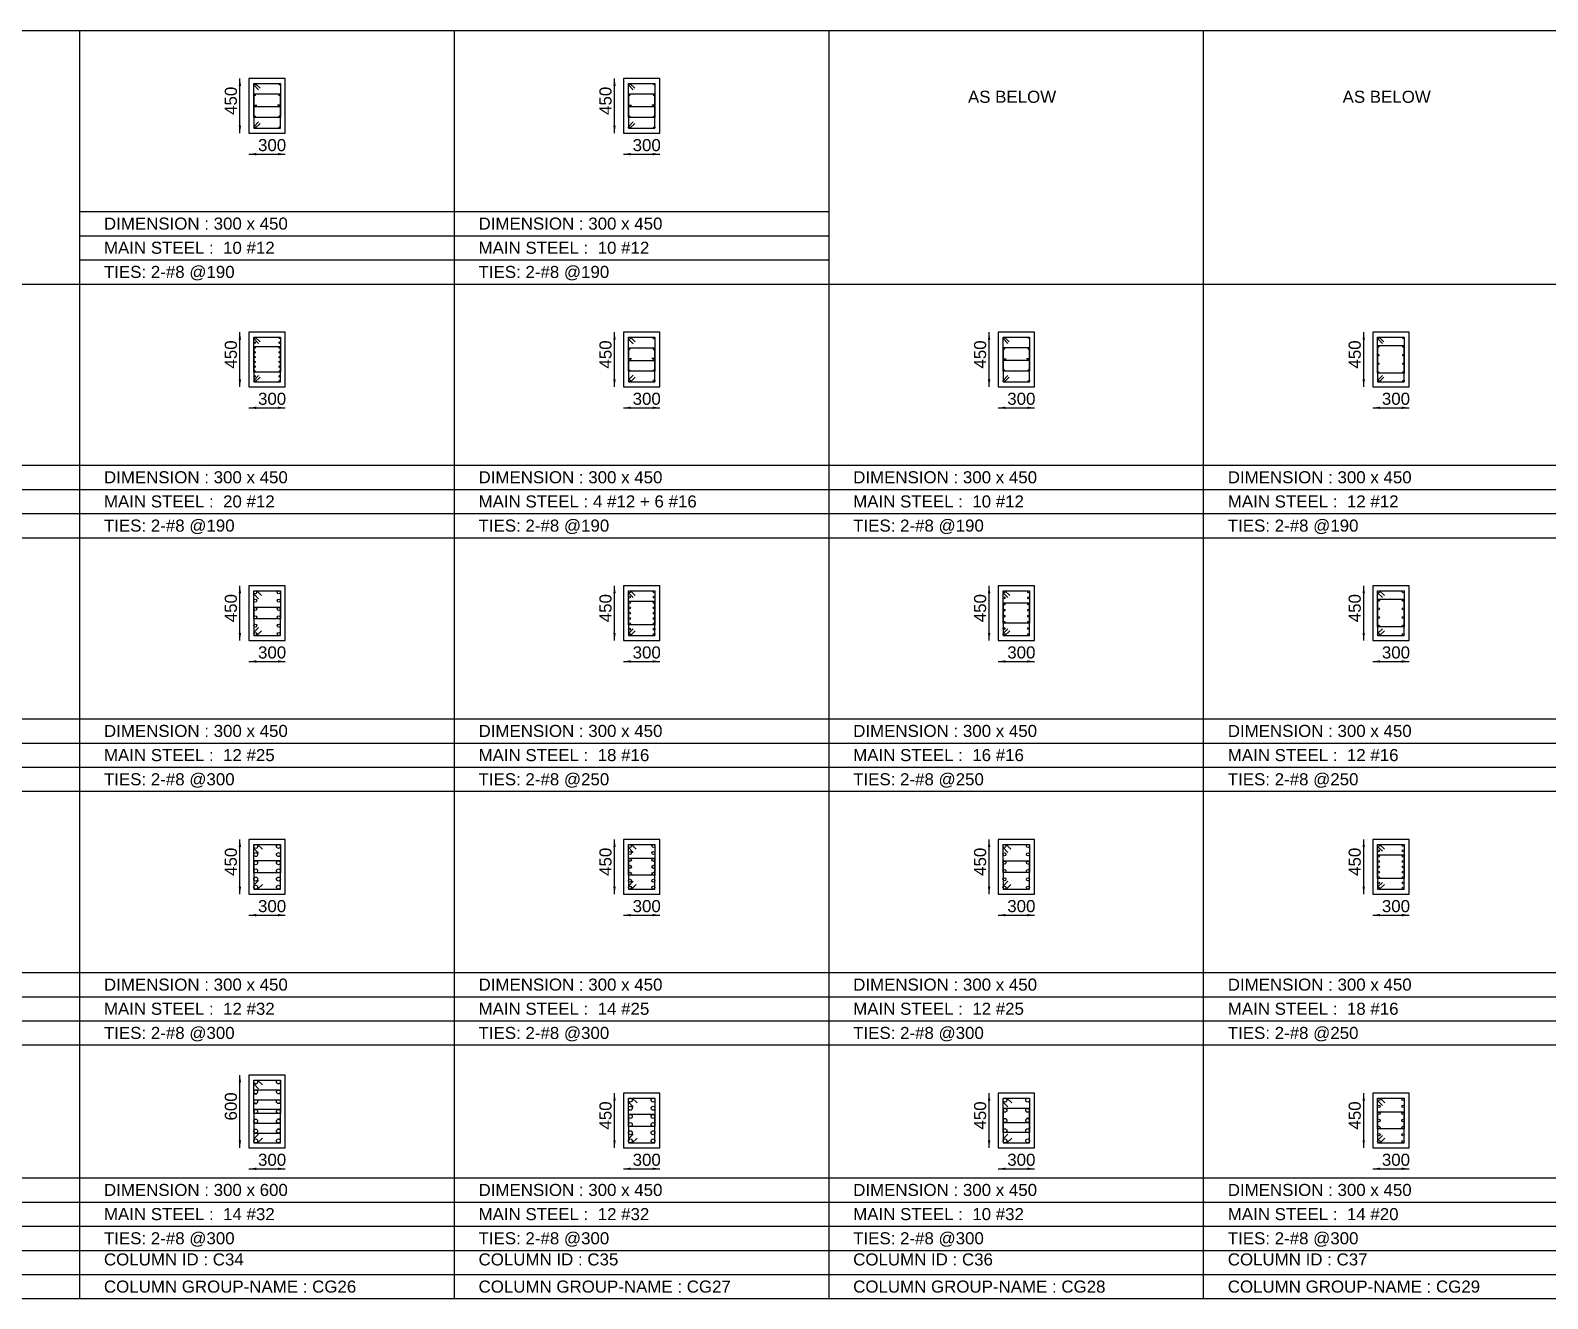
# Model space of a CAD drawing. Extents: x 28 to 264, y -211 to 74.
# Drawn here: x 108.47 to 121.02, y 62.88 to 73.38 of the extents above; entities that cross this region are included whole.
import ezdxf

# ---------------------------------------------------------------- set-up
doc = ezdxf.new("R2010")
doc.units = 0
for name, color, linetype in [('Border', 7, 'CONTINUOUS'), ('Column_Group_Name', 3, 'CONTINUOUS'), ('Column_ID', 4, 'CONTINUOUS'), ('ColumnBars', 1, 'CONTINUOUS'), ('ColumnBars1', 1, 'CONTINUOUS'), ('ColumnCrossSection', 7, 'CONTINUOUS'), ('Dim_All', 7, 'CONTINUOUS'), ('Dimensions', 7, 'CONTINUOUS'), ('Links', 2, 'CONTINUOUS'), ('MainSteel', 1, 'CONTINUOUS'), ('Text_AsBelow', 7, 'CONTINUOUS')]:
    doc.layers.add(name, color=color, linetype=linetype)
doc.styles.add('STRUDS_Arial', font='ARIAL.TTF', dxfattribs={"height": 0.04})

msp = doc.modelspace()

# ---------------------------------------------------------------- linework, layer by layer
at = {"layer": 'Border'}
for p, q in [((105.778, 73.38), (108.878, 73.38)), ((108.878, 71.28), (108.878, 73.38)), ((108.878, 71.28), (108.878, 73.38)), ((108.878, 73.38), (111.978, 73.38)), ((111.978, 71.28), (111.978, 73.38)), ((111.978, 71.28), (111.978, 73.38)), ((111.978, 73.38), (115.078, 73.38)), ((115.078, 71.28), (115.078, 73.38)), ((115.078, 71.28), (115.078, 73.38)), ((115.078, 73.38), (118.178, 73.38)), ((118.178, 71.28), (118.178, 73.38)), ((118.178, 71.28), (118.178, 73.38)), ((118.178, 73.38), (121.278, 73.38)), ((108.878, 71.88), (111.978, 71.88)), ((111.978, 71.88), (115.078, 71.88)), ((108.878, 71.68), (111.978, 71.68)), ((111.978, 71.68), (115.078, 71.68)), ((108.878, 71.48), (111.978, 71.48)), ((111.978, 71.48), (115.078, 71.48)), ((105.778, 71.28), (108.878, 71.28)), ((108.878, 69.18), (108.878, 71.28)), ((108.878, 69.18), (108.878, 71.28)), ((108.878, 71.28), (111.978, 71.28)), ((108.878, 71.28), (111.978, 71.28)), ((111.978, 69.18), (111.978, 71.28)), ((111.978, 69.18), (111.978, 71.28)), ((111.978, 71.28), (115.078, 71.28)), ((111.978, 71.28), (115.078, 71.28)), ((115.078, 69.18), (115.078, 71.28)), ((115.078, 69.18), (115.078, 71.28)), ((115.078, 71.28), (118.178, 71.28)), ((118.178, 69.18), (118.178, 71.28)), ((118.178, 69.18), (118.178, 71.28)), ((118.178, 71.28), (121.278, 71.28)), ((105.778, 69.78), (108.878, 69.78)), ((108.878, 69.78), (111.978, 69.78)), ((111.978, 69.78), (115.078, 69.78)), ((115.078, 69.78), (118.178, 69.78)), ((118.178, 69.78), (121.278, 69.78)), ((105.778, 69.58), (108.878, 69.58)), ((108.878, 69.58), (111.978, 69.58)), ((111.978, 69.58), (115.078, 69.58)), ((115.078, 69.58), (118.178, 69.58)), ((118.178, 69.58), (121.278, 69.58)), ((105.778, 69.38), (108.878, 69.38)), ((108.878, 69.38), (111.978, 69.38)), ((111.978, 69.38), (115.078, 69.38)), ((115.078, 69.38), (118.178, 69.38)), ((118.178, 69.38), (121.278, 69.38)), ((105.778, 69.18), (108.878, 69.18)), ((105.778, 69.18), (108.878, 69.18)), ((108.878, 67.08), (108.878, 69.18)), ((108.878, 67.08), (108.878, 69.18)), ((108.878, 69.18), (111.978, 69.18)), ((108.878, 69.18), (111.978, 69.18)), ((111.978, 67.08), (111.978, 69.18)), ((111.978, 67.08), (111.978, 69.18)), ((111.978, 69.18), (115.078, 69.18)), ((111.978, 69.18), (115.078, 69.18)), ((115.078, 67.08), (115.078, 69.18)), ((115.078, 67.08), (115.078, 69.18)), ((115.078, 69.18), (118.178, 69.18)), ((115.078, 69.18), (118.178, 69.18)), ((118.178, 67.08), (118.178, 69.18)), ((118.178, 67.08), (118.178, 69.18)), ((118.178, 69.18), (121.278, 69.18)), ((118.178, 69.18), (121.278, 69.18)), ((105.778, 67.68), (108.878, 67.68)), ((108.878, 67.68), (111.978, 67.68)), ((111.978, 67.68), (115.078, 67.68)), ((115.078, 67.68), (118.178, 67.68)), ((118.178, 67.68), (121.278, 67.68)), ((105.778, 67.48), (108.878, 67.48)), ((108.878, 67.48), (111.978, 67.48)), ((111.978, 67.48), (115.078, 67.48)), ((115.078, 67.48), (118.178, 67.48)), ((118.178, 67.48), (121.278, 67.48)), ((105.778, 67.28), (108.878, 67.28)), ((108.878, 67.28), (111.978, 67.28)), ((111.978, 67.28), (115.078, 67.28)), ((115.078, 67.28), (118.178, 67.28)), ((118.178, 67.28), (121.278, 67.28)), ((105.778, 67.08), (108.878, 67.08)), ((105.778, 67.08), (108.878, 67.08)), ((108.878, 64.98), (108.878, 67.08)), ((108.878, 64.98), (108.878, 67.08)), ((108.878, 67.08), (111.978, 67.08)), ((108.878, 67.08), (111.978, 67.08)), ((111.978, 64.98), (111.978, 67.08)), ((111.978, 64.98), (111.978, 67.08)), ((111.978, 67.08), (115.078, 67.08)), ((111.978, 67.08), (115.078, 67.08)), ((115.078, 64.98), (115.078, 67.08)), ((115.078, 64.98), (115.078, 67.08)), ((115.078, 67.08), (118.178, 67.08)), ((115.078, 67.08), (118.178, 67.08)), ((118.178, 64.98), (118.178, 67.08)), ((118.178, 64.98), (118.178, 67.08)), ((118.178, 67.08), (121.278, 67.08)), ((118.178, 67.08), (121.278, 67.08)), ((105.778, 65.58), (108.878, 65.58)), ((108.878, 65.58), (111.978, 65.58)), ((111.978, 65.58), (115.078, 65.58)), ((115.078, 65.58), (118.178, 65.58)), ((118.178, 65.58), (121.278, 65.58)), ((105.778, 65.38), (108.878, 65.38)), ((108.878, 65.38), (111.978, 65.38)), ((111.978, 65.38), (115.078, 65.38)), ((115.078, 65.38), (118.178, 65.38)), ((118.178, 65.38), (121.278, 65.38)), ((105.778, 65.18), (108.878, 65.18)), ((108.878, 65.18), (111.978, 65.18)), ((111.978, 65.18), (115.078, 65.18)), ((115.078, 65.18), (118.178, 65.18)), ((118.178, 65.18), (121.278, 65.18)), ((105.778, 64.98), (108.878, 64.98)), ((105.778, 64.98), (108.878, 64.98)), ((108.878, 62.88), (108.878, 64.98)), ((108.878, 62.88), (108.878, 64.98)), ((108.878, 64.98), (111.978, 64.98)), ((108.878, 64.98), (111.978, 64.98)), ((111.978, 62.88), (111.978, 64.98)), ((111.978, 62.88), (111.978, 64.98)), ((111.978, 64.98), (115.078, 64.98)), ((111.978, 64.98), (115.078, 64.98)), ((115.078, 62.88), (115.078, 64.98)), ((115.078, 62.88), (115.078, 64.98)), ((115.078, 64.98), (118.178, 64.98)), ((115.078, 64.98), (118.178, 64.98)), ((118.178, 62.88), (118.178, 64.98)), ((118.178, 62.88), (118.178, 64.98)), ((118.178, 64.98), (121.278, 64.98)), ((118.178, 64.98), (121.278, 64.98)), ((105.778, 63.88), (108.878, 63.88)), ((108.878, 63.88), (111.978, 63.88)), ((111.978, 63.88), (115.078, 63.88)), ((115.078, 63.88), (118.178, 63.88)), ((118.178, 63.88), (121.278, 63.88)), ((105.778, 63.68), (108.878, 63.68)), ((108.878, 63.68), (111.978, 63.68)), ((111.978, 63.68), (115.078, 63.68)), ((115.078, 63.68), (118.178, 63.68)), ((118.178, 63.68), (121.278, 63.68)), ((105.778, 63.48), (108.878, 63.48)), ((108.878, 63.48), (111.978, 63.48)), ((111.978, 63.48), (115.078, 63.48)), ((115.078, 63.48), (118.178, 63.48)), ((118.178, 63.48), (121.278, 63.48)), ((105.778, 63.28), (108.878, 63.28)), ((108.878, 63.28), (111.978, 63.28)), ((111.978, 63.28), (115.078, 63.28)), ((115.078, 63.28), (118.178, 63.28)), ((118.178, 63.28), (121.278, 63.28)), ((105.778, 63.08), (108.878, 63.08)), ((108.878, 63.08), (111.978, 63.08)), ((111.978, 63.08), (115.078, 63.08)), ((115.078, 63.08), (118.178, 63.08)), ((118.178, 63.08), (121.278, 63.08)), ((105.778, 62.88), (108.878, 62.88)), ((108.878, 62.88), (111.978, 62.88)), ((111.978, 62.88), (115.078, 62.88)), ((115.078, 62.88), (118.178, 62.88)), ((118.178, 62.88), (121.278, 62.88))]:
    msp.add_line(p, q, dxfattribs=at)
at = {"layer": 'ColumnBars'}
for centre, radius in [((110.324, 72.934), 0.006), ((110.324, 72.8445), 0.006), ((110.532, 72.934), 0.006), ((110.532, 72.8445), 0.006), ((113.424, 72.934), 0.006), ((113.424, 72.8445), 0.006), ((113.632, 72.934), 0.006), ((113.632, 72.8445), 0.006), ((110.324, 72.755), 0.006), ((110.532, 72.755), 0.006), ((113.424, 72.755), 0.006), ((113.632, 72.755), 0.006), ((110.324, 72.6655), 0.006), ((110.324, 72.576), 0.006), ((110.532, 72.6655), 0.006), ((110.532, 72.576), 0.006), ((113.424, 72.6655), 0.006), ((113.424, 72.576), 0.006), ((113.632, 72.6655), 0.006), ((113.632, 72.576), 0.006), ((110.324, 70.834), 0.006), ((110.532, 70.834), 0.006), ((116.524, 70.834), 0.006), ((116.732, 70.834), 0.006), ((119.624, 70.834), 0.006), ((119.832, 70.834), 0.006), ((110.324, 70.7942), 0.006), ((110.324, 70.7544), 0.006), ((110.324, 70.7147), 0.006), ((110.532, 70.7942), 0.006), ((110.532, 70.7544), 0.006), ((110.532, 70.7147), 0.006), ((113.424, 70.7415), 0.006), ((113.63, 70.7415), 0.006), ((116.524, 70.7445), 0.006), ((116.732, 70.7445), 0.006), ((119.624, 70.7624), 0.006), ((119.624, 70.6908), 0.006), ((119.832, 70.7624), 0.006), ((119.832, 70.6908), 0.006), ((110.324, 70.6749), 0.006), ((110.324, 70.6351), 0.006), ((110.324, 70.5953), 0.006), ((110.532, 70.6749), 0.006), ((110.532, 70.6351), 0.006), ((110.532, 70.5953), 0.006), ((113.424, 70.5645), 0.006), ((113.63, 70.5645), 0.006), ((116.524, 70.655), 0.006), ((116.524, 70.5655), 0.006), ((116.732, 70.655), 0.006), ((116.732, 70.5655), 0.006), ((119.624, 70.6192), 0.006), ((119.832, 70.6192), 0.006), ((110.324, 70.5556), 0.006), ((110.324, 70.5158), 0.006), ((110.324, 70.476), 0.006), ((110.532, 70.5556), 0.006), ((110.532, 70.5158), 0.006), ((110.532, 70.476), 0.006), ((116.524, 70.476), 0.006), ((116.732, 70.476), 0.006), ((119.624, 70.5476), 0.006), ((119.624, 70.476), 0.006), ((119.832, 70.5476), 0.006), ((119.832, 70.476), 0.006), ((110.33, 68.7275), 0.0125), ((110.525, 68.7275), 0.0125), ((113.426, 68.732), 0.008), ((113.426, 68.6878), 0.008), ((113.63, 68.732), 0.008), ((113.63, 68.6878), 0.008), ((116.526, 68.732), 0.008), ((116.526, 68.6814), 0.008), ((116.73, 68.732), 0.008), ((116.73, 68.6814), 0.008), ((119.626, 68.732), 0.008), ((119.83, 68.732), 0.008), ((110.33, 68.6585), 0.0125), ((110.33, 68.5895), 0.0125), ((110.525, 68.6585), 0.0125), ((110.525, 68.5895), 0.0125), ((113.426, 68.6435), 0.008), ((113.426, 68.5993), 0.008), ((113.426, 68.555), 0.008), ((113.63, 68.6435), 0.008), ((113.63, 68.5993), 0.008), ((113.63, 68.555), 0.008), ((116.526, 68.6309), 0.008), ((116.526, 68.5803), 0.008), ((116.73, 68.6309), 0.008), ((116.73, 68.5803), 0.008), ((119.626, 68.6612), 0.008), ((119.626, 68.5904), 0.008), ((119.83, 68.6612), 0.008), ((119.83, 68.5904), 0.008), ((110.33, 68.5205), 0.0125), ((110.33, 68.4515), 0.0125), ((110.525, 68.5205), 0.0125), ((110.525, 68.4515), 0.0125), ((113.426, 68.5107), 0.008), ((113.426, 68.4665), 0.008), ((113.426, 68.4222), 0.008), ((113.63, 68.5107), 0.008), ((113.63, 68.4665), 0.008), ((113.63, 68.4222), 0.008), ((116.526, 68.5297), 0.008), ((116.526, 68.4791), 0.008), ((116.526, 68.4286), 0.008), ((116.73, 68.5297), 0.008), ((116.73, 68.4791), 0.008), ((116.73, 68.4286), 0.008), ((119.626, 68.5196), 0.008), ((119.626, 68.4488), 0.008), ((119.83, 68.5196), 0.008), ((119.83, 68.4488), 0.008), ((110.33, 68.3825), 0.0125), ((110.525, 68.3825), 0.0125), ((113.426, 68.378), 0.008), ((113.63, 68.378), 0.008), ((116.526, 68.378), 0.008), ((116.73, 68.378), 0.008), ((119.626, 68.378), 0.008), ((119.83, 68.378), 0.008), ((110.334, 66.624), 0.016), ((110.334, 66.5564), 0.016), ((110.522, 66.624), 0.016), ((110.522, 66.5564), 0.016), ((113.43, 66.6275), 0.0125), ((113.43, 66.57), 0.0125), ((113.625, 66.6275), 0.0125), ((113.625, 66.57), 0.0125), ((116.53, 66.6275), 0.0125), ((116.53, 66.5585), 0.0125), ((116.725, 66.6275), 0.0125), ((116.725, 66.5585), 0.0125), ((119.626, 66.632), 0.008), ((119.626, 66.5878), 0.008), ((119.626, 66.5435), 0.008), ((119.83, 66.632), 0.008), ((119.83, 66.5878), 0.008), ((119.83, 66.5435), 0.008), ((110.334, 66.4888), 0.016), ((110.334, 66.4212), 0.016), ((110.522, 66.4888), 0.016), ((110.522, 66.4212), 0.016), ((113.43, 66.5125), 0.0125), ((113.43, 66.455), 0.0125), ((113.625, 66.5125), 0.0125), ((113.625, 66.455), 0.0125), ((116.53, 66.4895), 0.0125), ((116.53, 66.4205), 0.0125), ((116.725, 66.4895), 0.0125), ((116.725, 66.4205), 0.0125), ((119.626, 66.4993), 0.008), ((119.626, 66.455), 0.008), ((119.83, 66.4993), 0.008), ((119.83, 66.455), 0.008), ((110.334, 66.3536), 0.016), ((110.334, 66.286), 0.016), ((110.522, 66.3536), 0.016), ((110.522, 66.286), 0.016), ((113.43, 66.3975), 0.0125), ((113.43, 66.34), 0.0125), ((113.625, 66.3975), 0.0125), ((113.625, 66.34), 0.0125), ((116.53, 66.3515), 0.0125), ((116.725, 66.3515), 0.0125), ((119.626, 66.4108), 0.008), ((119.626, 66.3665), 0.008), ((119.626, 66.3223), 0.008), ((119.83, 66.4108), 0.008), ((119.83, 66.3665), 0.008), ((119.83, 66.3223), 0.008), ((113.43, 66.2825), 0.0125), ((113.625, 66.2825), 0.0125), ((116.53, 66.2825), 0.0125), ((116.725, 66.2825), 0.0125), ((119.626, 66.278), 0.008), ((119.83, 66.278), 0.008), ((110.334, 64.674), 0.016), ((110.522, 64.674), 0.016), ((110.334, 64.5927), 0.016), ((110.522, 64.5927), 0.016), ((113.434, 64.524), 0.016), ((113.622, 64.524), 0.016), ((116.534, 64.524), 0.016), ((116.722, 64.524), 0.016), ((119.628, 64.53), 0.01), ((119.828, 64.53), 0.01), ((110.334, 64.5113), 0.016), ((110.334, 64.43), 0.016), ((110.522, 64.5113), 0.016), ((110.522, 64.43), 0.016), ((113.434, 64.4564), 0.016), ((113.622, 64.4564), 0.016), ((116.534, 64.4395), 0.016), ((116.722, 64.4395), 0.016), ((119.628, 64.4717), 0.01), ((119.628, 64.4133), 0.01), ((119.828, 64.4717), 0.01), ((119.828, 64.4133), 0.01), ((110.334, 64.3487), 0.016), ((110.522, 64.3487), 0.016), ((113.434, 64.3888), 0.016), ((113.434, 64.3212), 0.016), ((113.622, 64.3888), 0.016), ((113.622, 64.3212), 0.016), ((116.534, 64.355), 0.016), ((116.722, 64.355), 0.016), ((119.628, 64.355), 0.01), ((119.628, 64.2967), 0.01), ((119.828, 64.355), 0.01), ((119.828, 64.2967), 0.01), ((110.334, 64.2673), 0.016), ((110.334, 64.186), 0.016), ((110.522, 64.2673), 0.016), ((110.522, 64.186), 0.016), ((113.434, 64.2536), 0.016), ((113.434, 64.186), 0.016), ((113.622, 64.2536), 0.016), ((113.622, 64.186), 0.016), ((116.534, 64.2705), 0.016), ((116.534, 64.186), 0.016), ((116.722, 64.2705), 0.016), ((116.722, 64.186), 0.016), ((119.628, 64.2383), 0.01), ((119.628, 64.18), 0.01), ((119.828, 64.2383), 0.01), ((119.828, 64.18), 0.01)]:
    msp.add_circle(centre, radius, dxfattribs=at)
at = {"layer": 'ColumnBars1'}
for centre in [(113.426, 70.832), (113.63, 70.832), (113.426, 70.655), (113.63, 70.655), (113.426, 70.478), (113.63, 70.478)]:
    msp.add_circle(centre, 0.008, dxfattribs=at)
at = {"layer": 'ColumnCrossSection'}
for p, q in [((110.578, 72.98), (110.278, 72.98)), ((110.278, 72.98), (110.278, 72.53)), ((110.578, 72.53), (110.578, 72.98)), ((113.678, 72.98), (113.378, 72.98)), ((113.378, 72.98), (113.378, 72.53)), ((113.678, 72.53), (113.678, 72.98)), ((110.278, 72.53), (110.578, 72.53)), ((113.378, 72.53), (113.678, 72.53)), ((110.578, 70.88), (110.278, 70.88)), ((110.278, 70.88), (110.278, 70.43)), ((110.578, 70.43), (110.578, 70.88)), ((113.678, 70.88), (113.378, 70.88)), ((113.378, 70.88), (113.378, 70.43)), ((113.678, 70.43), (113.678, 70.88)), ((116.778, 70.88), (116.478, 70.88)), ((116.478, 70.88), (116.478, 70.43)), ((116.778, 70.43), (116.778, 70.88)), ((119.878, 70.88), (119.578, 70.88)), ((119.578, 70.88), (119.578, 70.43)), ((119.878, 70.43), (119.878, 70.88)), ((110.278, 70.43), (110.578, 70.43)), ((113.378, 70.43), (113.678, 70.43)), ((116.478, 70.43), (116.778, 70.43)), ((119.578, 70.43), (119.878, 70.43)), ((110.578, 68.78), (110.278, 68.78)), ((110.278, 68.78), (110.278, 68.33)), ((110.578, 68.33), (110.578, 68.78)), ((113.678, 68.78), (113.378, 68.78)), ((113.378, 68.78), (113.378, 68.33)), ((113.678, 68.33), (113.678, 68.78)), ((116.778, 68.78), (116.478, 68.78)), ((116.478, 68.78), (116.478, 68.33)), ((116.778, 68.33), (116.778, 68.78)), ((119.878, 68.78), (119.578, 68.78)), ((119.578, 68.78), (119.578, 68.33)), ((119.878, 68.33), (119.878, 68.78)), ((110.278, 68.33), (110.578, 68.33)), ((113.378, 68.33), (113.678, 68.33)), ((116.478, 68.33), (116.778, 68.33)), ((119.578, 68.33), (119.878, 68.33)), ((110.578, 66.68), (110.278, 66.68)), ((110.278, 66.68), (110.278, 66.23)), ((110.578, 66.23), (110.578, 66.68)), ((113.678, 66.68), (113.378, 66.68)), ((113.378, 66.68), (113.378, 66.23)), ((113.678, 66.23), (113.678, 66.68)), ((116.778, 66.68), (116.478, 66.68)), ((116.478, 66.68), (116.478, 66.23)), ((116.778, 66.23), (116.778, 66.68)), ((119.878, 66.68), (119.578, 66.68)), ((119.578, 66.68), (119.578, 66.23)), ((119.878, 66.23), (119.878, 66.68)), ((110.278, 66.23), (110.578, 66.23)), ((113.378, 66.23), (113.678, 66.23)), ((116.478, 66.23), (116.778, 66.23)), ((119.578, 66.23), (119.878, 66.23)), ((110.578, 64.73), (110.278, 64.73)), ((110.278, 64.73), (110.278, 64.13)), ((110.578, 64.13), (110.578, 64.73)), ((113.678, 64.58), (113.378, 64.58)), ((113.378, 64.58), (113.378, 64.13)), ((113.678, 64.13), (113.678, 64.58)), ((116.778, 64.58), (116.478, 64.58)), ((116.478, 64.58), (116.478, 64.13)), ((116.778, 64.13), (116.778, 64.58)), ((119.878, 64.58), (119.578, 64.58)), ((119.578, 64.58), (119.578, 64.13)), ((119.878, 64.13), (119.878, 64.58)), ((110.278, 64.13), (110.578, 64.13)), ((113.378, 64.13), (113.678, 64.13)), ((116.478, 64.13), (116.778, 64.13)), ((119.578, 64.13), (119.878, 64.13))]:
    msp.add_line(p, q, dxfattribs=at)
at = {"layer": 'Dim_All'}
for p, q in [((110.203, 72.53), (110.203, 72.98)), ((113.303, 72.53), (113.303, 72.98)), ((110.278, 72.355), (110.578, 72.355)), ((113.378, 72.355), (113.678, 72.355)), ((110.203, 70.43), (110.203, 70.88)), ((113.303, 70.43), (113.303, 70.88)), ((116.403, 70.43), (116.403, 70.88)), ((119.503, 70.43), (119.503, 70.88)), ((110.278, 70.255), (110.578, 70.255)), ((113.378, 70.255), (113.678, 70.255)), ((116.478, 70.255), (116.778, 70.255)), ((119.578, 70.255), (119.878, 70.255)), ((110.203, 68.33), (110.203, 68.78)), ((113.303, 68.33), (113.303, 68.78)), ((116.403, 68.33), (116.403, 68.78)), ((119.503, 68.33), (119.503, 68.78)), ((110.278, 68.155), (110.578, 68.155)), ((113.378, 68.155), (113.678, 68.155)), ((116.478, 68.155), (116.778, 68.155)), ((119.578, 68.155), (119.878, 68.155)), ((110.203, 66.23), (110.203, 66.68)), ((113.303, 66.23), (113.303, 66.68)), ((116.403, 66.23), (116.403, 66.68)), ((119.503, 66.23), (119.503, 66.68)), ((110.278, 66.055), (110.578, 66.055)), ((113.378, 66.055), (113.678, 66.055)), ((116.478, 66.055), (116.778, 66.055)), ((119.578, 66.055), (119.878, 66.055)), ((110.203, 64.13), (110.203, 64.73)), ((113.303, 64.13), (113.303, 64.58)), ((116.403, 64.13), (116.403, 64.58)), ((119.503, 64.13), (119.503, 64.58)), ((110.278, 63.955), (110.578, 63.955)), ((113.378, 63.955), (113.678, 63.955)), ((116.478, 63.955), (116.778, 63.955)), ((119.578, 63.955), (119.878, 63.955))]:
    msp.add_line(p, q, dxfattribs=at)
at = {"layer": 'dim_all'}
for points in [[(110.203, 72.98), (110.193, 72.92), (110.203, 72.98), (110.213, 72.92)], [(113.303, 72.98), (113.293, 72.92), (113.303, 72.98), (113.313, 72.92)], [(110.203, 72.53), (110.193, 72.59), (110.203, 72.53), (110.213, 72.59)], [(113.303, 72.53), (113.293, 72.59), (113.303, 72.53), (113.313, 72.59)], [(110.278, 72.355), (110.338, 72.365), (110.278, 72.355), (110.338, 72.345)], [(110.578, 72.355), (110.518, 72.365), (110.578, 72.355), (110.518, 72.345)], [(113.378, 72.355), (113.438, 72.365), (113.378, 72.355), (113.438, 72.345)], [(113.678, 72.355), (113.618, 72.365), (113.678, 72.355), (113.618, 72.345)], [(110.203, 70.88), (110.193, 70.82), (110.203, 70.88), (110.213, 70.82)], [(113.303, 70.88), (113.293, 70.82), (113.303, 70.88), (113.313, 70.82)], [(116.403, 70.88), (116.393, 70.82), (116.403, 70.88), (116.413, 70.82)], [(119.503, 70.88), (119.493, 70.82), (119.503, 70.88), (119.513, 70.82)], [(110.203, 70.43), (110.193, 70.49), (110.203, 70.43), (110.213, 70.49)], [(113.303, 70.43), (113.293, 70.49), (113.303, 70.43), (113.313, 70.49)], [(116.403, 70.43), (116.393, 70.49), (116.403, 70.43), (116.413, 70.49)], [(119.503, 70.43), (119.493, 70.49), (119.503, 70.43), (119.513, 70.49)], [(110.278, 70.255), (110.338, 70.265), (110.278, 70.255), (110.338, 70.245)], [(110.578, 70.255), (110.518, 70.265), (110.578, 70.255), (110.518, 70.245)], [(113.378, 70.255), (113.438, 70.265), (113.378, 70.255), (113.438, 70.245)], [(113.678, 70.255), (113.618, 70.265), (113.678, 70.255), (113.618, 70.245)], [(116.478, 70.255), (116.538, 70.265), (116.478, 70.255), (116.538, 70.245)], [(116.778, 70.255), (116.718, 70.265), (116.778, 70.255), (116.718, 70.245)], [(119.578, 70.255), (119.638, 70.265), (119.578, 70.255), (119.638, 70.245)], [(119.878, 70.255), (119.818, 70.265), (119.878, 70.255), (119.818, 70.245)], [(110.203, 68.78), (110.193, 68.72), (110.203, 68.78), (110.213, 68.72)], [(113.303, 68.78), (113.293, 68.72), (113.303, 68.78), (113.313, 68.72)], [(116.403, 68.78), (116.393, 68.72), (116.403, 68.78), (116.413, 68.72)], [(119.503, 68.78), (119.493, 68.72), (119.503, 68.78), (119.513, 68.72)], [(110.203, 68.33), (110.193, 68.39), (110.203, 68.33), (110.213, 68.39)], [(113.303, 68.33), (113.293, 68.39), (113.303, 68.33), (113.313, 68.39)], [(116.403, 68.33), (116.393, 68.39), (116.403, 68.33), (116.413, 68.39)], [(119.503, 68.33), (119.493, 68.39), (119.503, 68.33), (119.513, 68.39)], [(110.278, 68.155), (110.338, 68.165), (110.278, 68.155), (110.338, 68.145)], [(110.578, 68.155), (110.518, 68.165), (110.578, 68.155), (110.518, 68.145)], [(113.378, 68.155), (113.438, 68.165), (113.378, 68.155), (113.438, 68.145)], [(113.678, 68.155), (113.618, 68.165), (113.678, 68.155), (113.618, 68.145)], [(116.478, 68.155), (116.538, 68.165), (116.478, 68.155), (116.538, 68.145)], [(116.778, 68.155), (116.718, 68.165), (116.778, 68.155), (116.718, 68.145)], [(119.578, 68.155), (119.638, 68.165), (119.578, 68.155), (119.638, 68.145)], [(119.878, 68.155), (119.818, 68.165), (119.878, 68.155), (119.818, 68.145)], [(110.203, 66.68), (110.193, 66.62), (110.203, 66.68), (110.213, 66.62)], [(113.303, 66.68), (113.293, 66.62), (113.303, 66.68), (113.313, 66.62)], [(116.403, 66.68), (116.393, 66.62), (116.403, 66.68), (116.413, 66.62)], [(119.503, 66.68), (119.493, 66.62), (119.503, 66.68), (119.513, 66.62)], [(110.203, 66.23), (110.193, 66.29), (110.203, 66.23), (110.213, 66.29)], [(113.303, 66.23), (113.293, 66.29), (113.303, 66.23), (113.313, 66.29)], [(116.403, 66.23), (116.393, 66.29), (116.403, 66.23), (116.413, 66.29)], [(119.503, 66.23), (119.493, 66.29), (119.503, 66.23), (119.513, 66.29)], [(110.278, 66.055), (110.338, 66.065), (110.278, 66.055), (110.338, 66.045)], [(110.578, 66.055), (110.518, 66.065), (110.578, 66.055), (110.518, 66.045)], [(113.378, 66.055), (113.438, 66.065), (113.378, 66.055), (113.438, 66.045)], [(113.678, 66.055), (113.618, 66.065), (113.678, 66.055), (113.618, 66.045)], [(116.478, 66.055), (116.538, 66.065), (116.478, 66.055), (116.538, 66.045)], [(116.778, 66.055), (116.718, 66.065), (116.778, 66.055), (116.718, 66.045)], [(119.578, 66.055), (119.638, 66.065), (119.578, 66.055), (119.638, 66.045)], [(119.878, 66.055), (119.818, 66.065), (119.878, 66.055), (119.818, 66.045)], [(110.203, 64.73), (110.193, 64.67), (110.203, 64.73), (110.213, 64.67)], [(113.303, 64.58), (113.293, 64.52), (113.303, 64.58), (113.313, 64.52)], [(116.403, 64.58), (116.393, 64.52), (116.403, 64.58), (116.413, 64.52)], [(119.503, 64.58), (119.493, 64.52), (119.503, 64.58), (119.513, 64.52)], [(110.203, 64.13), (110.193, 64.19), (110.203, 64.13), (110.213, 64.19)], [(113.303, 64.13), (113.293, 64.19), (113.303, 64.13), (113.313, 64.19)], [(116.403, 64.13), (116.393, 64.19), (116.403, 64.13), (116.413, 64.19)], [(119.503, 64.13), (119.493, 64.19), (119.503, 64.13), (119.513, 64.19)], [(110.278, 63.955), (110.338, 63.965), (110.278, 63.955), (110.338, 63.945)], [(110.578, 63.955), (110.518, 63.965), (110.578, 63.955), (110.518, 63.945)], [(113.378, 63.955), (113.438, 63.965), (113.378, 63.955), (113.438, 63.945)], [(113.678, 63.955), (113.618, 63.965), (113.678, 63.955), (113.618, 63.945)], [(116.478, 63.955), (116.538, 63.965), (116.478, 63.955), (116.538, 63.945)], [(116.778, 63.955), (116.718, 63.965), (116.778, 63.955), (116.718, 63.945)], [(119.578, 63.955), (119.638, 63.965), (119.578, 63.955), (119.638, 63.945)], [(119.878, 63.955), (119.818, 63.965), (119.878, 63.955), (119.818, 63.945)]]:
    msp.add_solid(points, dxfattribs=at)
at = {"layer": 'Links'}
for p, q in [((110.318, 72.94), (110.538, 72.94)), ((110.318, 72.6595), (110.318, 72.94)), ((110.318, 72.928), (110.358, 72.888)), ((110.538, 72.8505), (110.318, 72.8505)), ((110.318, 72.8505), (110.318, 72.57)), ((110.33, 72.94), (110.37, 72.9)), ((110.538, 72.94), (110.538, 72.6595)), ((110.538, 72.57), (110.538, 72.8505)), ((113.418, 72.94), (113.638, 72.94)), ((113.418, 72.6595), (113.418, 72.94)), ((113.418, 72.928), (113.458, 72.888)), ((113.638, 72.8505), (113.418, 72.8505)), ((113.418, 72.8505), (113.418, 72.57)), ((113.43, 72.94), (113.47, 72.9)), ((113.638, 72.94), (113.638, 72.6595)), ((113.638, 72.57), (113.638, 72.8505)), ((110.318, 72.761), (110.343, 72.761)), ((110.318, 72.749), (110.538, 72.749)), ((110.538, 72.761), (110.513, 72.761)), ((113.418, 72.761), (113.443, 72.761)), ((113.418, 72.749), (113.638, 72.749)), ((113.638, 72.761), (113.613, 72.761)), ((110.538, 72.6595), (110.318, 72.6595)), ((110.318, 72.582), (110.358, 72.622)), ((110.33, 72.57), (110.37, 72.61)), ((113.638, 72.6595), (113.418, 72.6595)), ((113.418, 72.582), (113.458, 72.622)), ((113.43, 72.57), (113.47, 72.61)), ((110.318, 72.57), (110.538, 72.57)), ((113.418, 72.57), (113.638, 72.57)), ((110.318, 70.84), (110.538, 70.84)), ((110.318, 70.5496), (110.318, 70.84)), ((110.318, 70.828), (110.358, 70.788)), ((110.33, 70.84), (110.37, 70.8)), ((110.538, 70.84), (110.538, 70.5496)), ((113.418, 70.84), (113.638, 70.84)), ((113.418, 70.5585), (113.418, 70.84)), ((113.418, 70.824), (113.458, 70.784)), ((113.434, 70.84), (113.474, 70.8)), ((113.638, 70.84), (113.638, 70.5585)), ((116.518, 70.84), (116.738, 70.84)), ((116.518, 70.5595), (116.518, 70.84)), ((116.518, 70.828), (116.558, 70.788)), ((116.53, 70.84), (116.57, 70.8)), ((116.738, 70.84), (116.738, 70.5595)), ((119.618, 70.84), (119.838, 70.84)), ((119.618, 70.5416), (119.618, 70.84)), ((119.618, 70.828), (119.658, 70.788)), ((119.63, 70.84), (119.67, 70.8)), ((119.838, 70.84), (119.838, 70.5416)), ((110.538, 70.7604), (110.318, 70.7604)), ((110.318, 70.7604), (110.318, 70.47)), ((110.538, 70.47), (110.538, 70.7604)), ((113.638, 70.7475), (113.418, 70.7475)), ((113.418, 70.7475), (113.418, 70.47)), ((113.638, 70.47), (113.638, 70.7475)), ((116.738, 70.7505), (116.518, 70.7505)), ((116.518, 70.7505), (116.518, 70.47)), ((116.738, 70.47), (116.738, 70.7505)), ((119.838, 70.7684), (119.618, 70.7684)), ((119.618, 70.7684), (119.618, 70.47)), ((119.838, 70.47), (119.838, 70.7684)), ((113.418, 70.663), (113.443, 70.663)), ((113.418, 70.647), (113.638, 70.647)), ((113.638, 70.663), (113.613, 70.663)), ((116.518, 70.661), (116.543, 70.661)), ((116.518, 70.649), (116.738, 70.649)), ((116.738, 70.661), (116.713, 70.661)), ((110.538, 70.5496), (110.318, 70.5496)), ((110.318, 70.482), (110.358, 70.522)), ((110.318, 70.47), (110.538, 70.47)), ((110.33, 70.47), (110.37, 70.51)), ((113.638, 70.5585), (113.418, 70.5585)), ((113.418, 70.486), (113.458, 70.526)), ((113.418, 70.47), (113.638, 70.47)), ((113.434, 70.47), (113.474, 70.51)), ((116.738, 70.5595), (116.518, 70.5595)), ((116.518, 70.482), (116.558, 70.522)), ((116.518, 70.47), (116.738, 70.47)), ((116.53, 70.47), (116.57, 70.51)), ((119.838, 70.5416), (119.618, 70.5416)), ((119.618, 70.482), (119.658, 70.522)), ((119.618, 70.47), (119.838, 70.47)), ((119.63, 70.47), (119.67, 70.51)), ((110.318, 68.74), (110.538, 68.74)), ((110.318, 68.508), (110.318, 68.74)), ((110.318, 68.715), (110.358, 68.675)), ((110.343, 68.74), (110.383, 68.7)), ((110.538, 68.74), (110.538, 68.508)), ((113.418, 68.74), (113.638, 68.74)), ((113.418, 68.4585), (113.418, 68.74)), ((113.418, 68.724), (113.458, 68.684)), ((113.434, 68.74), (113.474, 68.7)), ((113.638, 68.74), (113.638, 68.4585)), ((116.518, 68.74), (116.738, 68.74)), ((116.518, 68.4711), (116.518, 68.74)), ((116.518, 68.724), (116.558, 68.684)), ((116.534, 68.74), (116.574, 68.7)), ((116.738, 68.74), (116.738, 68.4711)), ((119.618, 68.74), (119.838, 68.74)), ((119.618, 68.4408), (119.618, 68.74)), ((119.618, 68.724), (119.658, 68.684)), ((119.634, 68.74), (119.674, 68.7)), ((119.838, 68.74), (119.838, 68.4408)), ((110.538, 68.602), (110.318, 68.602)), ((110.318, 68.602), (110.318, 68.37)), ((110.538, 68.37), (110.538, 68.602)), ((113.638, 68.6515), (113.418, 68.6515)), ((113.418, 68.6515), (113.418, 68.37)), ((113.638, 68.37), (113.638, 68.6515)), ((116.738, 68.6389), (116.518, 68.6389)), ((116.518, 68.6389), (116.518, 68.37)), ((116.738, 68.37), (116.738, 68.6389)), ((119.838, 68.6692), (119.618, 68.6692)), ((119.618, 68.6692), (119.618, 68.37)), ((119.838, 68.37), (119.838, 68.6692)), ((110.538, 68.508), (110.318, 68.508)), ((110.318, 68.395), (110.358, 68.435)), ((113.638, 68.4585), (113.418, 68.4585)), ((116.738, 68.4711), (116.518, 68.4711)), ((119.838, 68.4408), (119.618, 68.4408)), ((110.318, 68.37), (110.538, 68.37)), ((110.343, 68.37), (110.383, 68.41)), ((113.418, 68.386), (113.458, 68.426)), ((113.418, 68.37), (113.638, 68.37)), ((113.434, 68.37), (113.474, 68.41)), ((116.518, 68.386), (116.558, 68.426)), ((116.518, 68.37), (116.738, 68.37)), ((116.534, 68.37), (116.574, 68.41)), ((119.618, 68.386), (119.658, 68.426)), ((119.618, 68.37), (119.838, 68.37)), ((119.634, 68.37), (119.674, 68.41)), ((110.318, 66.64), (110.538, 66.64)), ((110.318, 66.4052), (110.318, 66.64)), ((110.318, 66.608), (110.358, 66.568)), ((110.35, 66.64), (110.39, 66.6)), ((110.538, 66.64), (110.538, 66.4052)), ((113.418, 66.64), (113.638, 66.64)), ((113.418, 66.385), (113.418, 66.64)), ((113.418, 66.615), (113.458, 66.575)), ((113.443, 66.64), (113.483, 66.6)), ((113.638, 66.64), (113.638, 66.385)), ((116.518, 66.64), (116.738, 66.64)), ((116.518, 66.408), (116.518, 66.64)), ((116.518, 66.615), (116.558, 66.575)), ((116.543, 66.64), (116.583, 66.6)), ((116.738, 66.64), (116.738, 66.408)), ((119.618, 66.64), (119.838, 66.64)), ((119.618, 66.3585), (119.618, 66.64)), ((119.618, 66.624), (119.658, 66.584)), ((119.838, 66.5515), (119.618, 66.5515)), ((119.618, 66.5515), (119.618, 66.27)), ((119.634, 66.64), (119.674, 66.6)), ((119.838, 66.64), (119.838, 66.3585)), ((119.838, 66.27), (119.838, 66.5515)), ((110.538, 66.5048), (110.318, 66.5048)), ((110.318, 66.5048), (110.318, 66.27)), ((110.538, 66.27), (110.538, 66.5048)), ((113.638, 66.525), (113.418, 66.525)), ((113.418, 66.525), (113.418, 66.27)), ((113.638, 66.27), (113.638, 66.525)), ((116.738, 66.502), (116.518, 66.502)), ((116.518, 66.502), (116.518, 66.27)), ((116.738, 66.27), (116.738, 66.502)), ((110.538, 66.4052), (110.318, 66.4052)), ((110.318, 66.302), (110.358, 66.342)), ((110.35, 66.27), (110.39, 66.31)), ((113.638, 66.385), (113.418, 66.385)), ((113.418, 66.295), (113.458, 66.335)), ((113.443, 66.27), (113.483, 66.31)), ((116.738, 66.408), (116.518, 66.408)), ((116.518, 66.295), (116.558, 66.335)), ((116.543, 66.27), (116.583, 66.31)), ((119.838, 66.3585), (119.618, 66.3585)), ((119.618, 66.286), (119.658, 66.326)), ((119.634, 66.27), (119.674, 66.31)), ((110.318, 66.27), (110.538, 66.27)), ((113.418, 66.27), (113.638, 66.27)), ((116.518, 66.27), (116.738, 66.27)), ((119.618, 66.27), (119.838, 66.27)), ((110.318, 64.69), (110.538, 64.69)), ((110.318, 64.414), (110.318, 64.69)), ((110.35, 64.69), (110.39, 64.65)), ((110.538, 64.69), (110.538, 64.414)), ((110.318, 64.658), (110.358, 64.618)), ((110.318, 64.6087), (110.538, 64.6087)), ((110.318, 64.5767), (110.343, 64.5767)), ((110.538, 64.5767), (110.513, 64.5767)), ((113.418, 64.54), (113.638, 64.54)), ((113.418, 64.3052), (113.418, 64.54)), ((113.45, 64.54), (113.49, 64.5)), ((113.638, 64.54), (113.638, 64.3052)), ((116.518, 64.54), (116.738, 64.54)), ((116.518, 64.2545), (116.518, 64.54)), ((116.55, 64.54), (116.59, 64.5)), ((116.738, 64.54), (116.738, 64.2545)), ((119.618, 64.54), (119.838, 64.54)), ((119.618, 64.2867), (119.618, 64.54)), ((119.638, 64.54), (119.678, 64.5)), ((119.838, 64.54), (119.838, 64.2867)), ((110.318, 64.5273), (110.538, 64.5273)), ((110.318, 64.4953), (110.343, 64.4953)), ((110.538, 64.446), (110.318, 64.446)), ((110.318, 64.446), (110.318, 64.17)), ((110.538, 64.414), (110.318, 64.414)), ((110.538, 64.4953), (110.513, 64.4953)), ((110.538, 64.17), (110.538, 64.446)), ((113.418, 64.508), (113.458, 64.468)), ((116.518, 64.508), (116.558, 64.468)), ((116.738, 64.4555), (116.518, 64.4555)), ((116.518, 64.4555), (116.518, 64.17)), ((116.738, 64.17), (116.738, 64.4555)), ((119.618, 64.52), (119.658, 64.48)), ((119.838, 64.4233), (119.618, 64.4233)), ((119.618, 64.4233), (119.618, 64.17)), ((119.838, 64.17), (119.838, 64.4233)), ((110.318, 64.3647), (110.343, 64.3647)), ((110.318, 64.3327), (110.538, 64.3327)), ((110.538, 64.3647), (110.513, 64.3647)), ((113.638, 64.4048), (113.418, 64.4048)), ((113.418, 64.4048), (113.418, 64.17)), ((113.638, 64.3052), (113.418, 64.3052)), ((113.638, 64.17), (113.638, 64.4048)), ((116.518, 64.371), (116.543, 64.371)), ((116.518, 64.339), (116.738, 64.339)), ((116.738, 64.371), (116.713, 64.371)), ((119.838, 64.2867), (119.618, 64.2867)), ((110.318, 64.2833), (110.343, 64.2833)), ((110.318, 64.2513), (110.538, 64.2513)), ((110.318, 64.202), (110.358, 64.242)), ((110.318, 64.17), (110.538, 64.17)), ((110.35, 64.17), (110.39, 64.21)), ((110.538, 64.2833), (110.513, 64.2833)), ((113.418, 64.202), (113.458, 64.242)), ((113.418, 64.17), (113.638, 64.17)), ((113.45, 64.17), (113.49, 64.21)), ((116.738, 64.2545), (116.518, 64.2545)), ((116.518, 64.202), (116.558, 64.242)), ((116.518, 64.17), (116.738, 64.17)), ((116.55, 64.17), (116.59, 64.21)), ((119.618, 64.19), (119.658, 64.23)), ((119.618, 64.17), (119.838, 64.17)), ((119.638, 64.17), (119.678, 64.21))]:
    msp.add_line(p, q, dxfattribs=at)

# ---------------------------------------------------------------- texts
at = {"layer": 'Column_Group_Name', "style": 'STRUDS_Arial'}
for s, p in [('COLUMN GROUP-NAME : CG26', (109.078, 62.93)), ('COLUMN GROUP-NAME : CG27', (112.178, 62.93)), ('COLUMN GROUP-NAME : CG28', (115.278, 62.93)), ('COLUMN GROUP-NAME : CG29', (118.378, 62.93))]:
    msp.add_text(s, height=0.1, dxfattribs=at).set_placement(p)
at = {"layer": 'Column_ID', "style": 'STRUDS_Arial'}
for s, p in [('COLUMN ID : C34', (109.078, 63.155)), ('COLUMN ID : C35', (112.178, 63.155)), ('COLUMN ID : C36', (115.278, 63.155)), ('COLUMN ID : C37', (118.378, 63.155))]:
    msp.add_text(s, height=0.1, dxfattribs=at).set_placement(p)
at = {"layer": 'Dimensions', "style": 'STRUDS_Arial'}
for s, p in [('450', (110.178, 72.68)), ('450', (113.278, 72.68)), ('450', (110.178, 70.58)), ('450', (113.278, 70.58)), ('450', (116.378, 70.58)), ('450', (119.478, 70.58)), ('450', (110.178, 68.48)), ('450', (113.278, 68.48)), ('450', (116.378, 68.48)), ('450', (119.478, 68.48)), ('450', (110.178, 66.38)), ('450', (113.278, 66.38)), ('450', (116.378, 66.38)), ('450', (119.478, 66.38)), ('600', (110.178, 64.355)), ('450', (113.278, 64.28)), ('450', (116.378, 64.28)), ('450', (119.478, 64.28))]:
    msp.add_text(s, height=0.1, rotation=90, dxfattribs=at).set_placement(p)
for s, p in [('300', (110.353, 72.38)), ('300', (113.453, 72.38)), ('DIMENSION : 300 x 450', (109.078, 71.73)), ('DIMENSION : 300 x 450', (112.178, 71.73)), ('300', (110.353, 70.28)), ('300', (113.453, 70.28)), ('300', (116.553, 70.28)), ('300', (119.653, 70.28)), ('DIMENSION : 300 x 450', (109.078, 69.63)), ('DIMENSION : 300 x 450', (112.178, 69.63)), ('DIMENSION : 300 x 450', (115.278, 69.63)), ('DIMENSION : 300 x 450', (118.378, 69.63)), ('300', (110.353, 68.18)), ('300', (113.453, 68.18)), ('300', (116.553, 68.18)), ('300', (119.653, 68.18)), ('DIMENSION : 300 x 450', (109.078, 67.53)), ('DIMENSION : 300 x 450', (112.178, 67.53)), ('DIMENSION : 300 x 450', (115.278, 67.53)), ('DIMENSION : 300 x 450', (118.378, 67.53)), ('300', (110.353, 66.08)), ('300', (113.453, 66.08)), ('300', (116.553, 66.08)), ('300', (119.653, 66.08)), ('DIMENSION : 300 x 450', (109.078, 65.43)), ('DIMENSION : 300 x 450', (112.178, 65.43)), ('DIMENSION : 300 x 450', (115.278, 65.43)), ('DIMENSION : 300 x 450', (118.378, 65.43)), ('300', (110.353, 63.98)), ('300', (113.453, 63.98)), ('300', (116.553, 63.98)), ('300', (119.653, 63.98)), ('DIMENSION : 300 x 600', (109.078, 63.73)), ('DIMENSION : 300 x 450', (112.178, 63.73)), ('DIMENSION : 300 x 450', (115.278, 63.73)), ('DIMENSION : 300 x 450', (118.378, 63.73))]:
    msp.add_text(s, height=0.1, dxfattribs=at).set_placement(p)
at = {"layer": 'Links', "style": 'STRUDS_Arial'}
for s, p in [('TIES: 2-#8 @190', (109.078, 71.33)), ('TIES: 2-#8 @190', (112.178, 71.33)), ('TIES: 2-#8 @190', (109.078, 69.23)), ('TIES: 2-#8 @190', (112.178, 69.23)), ('TIES: 2-#8 @190', (115.278, 69.23)), ('TIES: 2-#8 @190', (118.378, 69.23)), ('TIES: 2-#8 @300', (109.078, 67.13)), ('TIES: 2-#8 @250', (112.178, 67.13)), ('TIES: 2-#8 @250', (115.278, 67.13)), ('TIES: 2-#8 @250', (118.378, 67.13)), ('TIES: 2-#8 @300', (109.078, 65.03)), ('TIES: 2-#8 @300', (112.178, 65.03)), ('TIES: 2-#8 @300', (115.278, 65.03)), ('TIES: 2-#8 @250', (118.378, 65.03)), ('TIES: 2-#8 @300', (109.078, 63.33)), ('TIES: 2-#8 @300', (112.178, 63.33)), ('TIES: 2-#8 @300', (115.278, 63.33)), ('TIES: 2-#8 @300', (118.378, 63.33))]:
    msp.add_text(s, height=0.1, dxfattribs=at).set_placement(p)
at = {"layer": 'MainSteel', "style": 'STRUDS_Arial'}
for s, p in [('MAIN STEEL :  10 #12', (109.078, 71.53)), ('MAIN STEEL :  10 #12', (112.178, 71.53)), ('MAIN STEEL :  20 #12', (109.078, 69.43)), ('MAIN STEEL : 4 #12 + 6 #16 ', (112.178, 69.43)), ('MAIN STEEL :  10 #12', (115.278, 69.43)), ('MAIN STEEL :  12 #12', (118.378, 69.43)), ('MAIN STEEL :  12 #25', (109.078, 67.33)), ('MAIN STEEL :  18 #16', (112.178, 67.33)), ('MAIN STEEL :  16 #16', (115.278, 67.33)), ('MAIN STEEL :  12 #16', (118.378, 67.33)), ('MAIN STEEL :  12 #32', (109.078, 65.23)), ('MAIN STEEL :  14 #25', (112.178, 65.23)), ('MAIN STEEL :  12 #25', (115.278, 65.23)), ('MAIN STEEL :  18 #16', (118.378, 65.23)), ('MAIN STEEL :  14 #32', (109.078, 63.53)), ('MAIN STEEL :  12 #32', (112.178, 63.53)), ('MAIN STEEL :  10 #32', (115.278, 63.53)), ('MAIN STEEL :  14 #20', (118.378, 63.53))]:
    msp.add_text(s, height=0.1, dxfattribs=at).set_placement(p)
at = {"layer": 'Text_AsBelow', "style": 'STRUDS_Arial'}
for p in [(116.228, 72.78), (119.328, 72.78)]:
    msp.add_text('AS BELOW', height=0.1, dxfattribs=at).set_placement(p)

doc.saveas('drawing.dxf')
